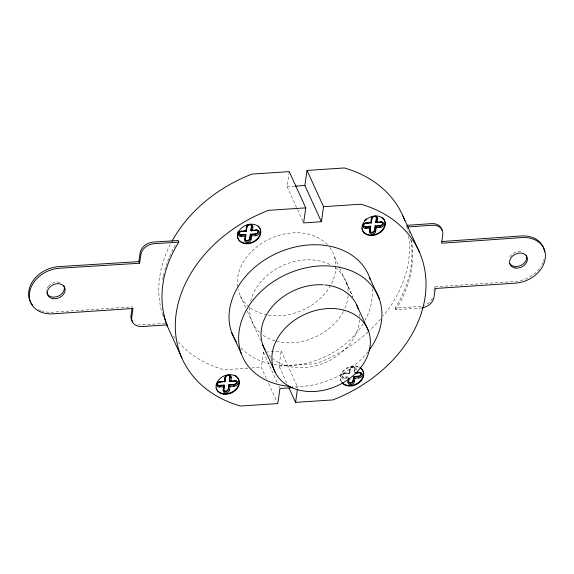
<?xml version="1.0" encoding="UTF-8"?>
<svg xmlns="http://www.w3.org/2000/svg" width="574" height="574" viewBox="0 0 574 574"><rect width="100%" height="100%" fill="white"/><g stroke="black" fill="none" stroke-linecap="round" stroke-linejoin="round"><path stroke-width="0.43" stroke-dasharray="2.87 2.15" d="M266.401 378.589L261.256 367.317L263.409 352.264L281.195 351.08L297.712 387.328L295.933 387.45M302.878 221.306L287.093 186.672L289.246 171.619M286.749 383.052L279.036 366.133L281.195 351.08M356.138 369.505L354.754 368.458A2.432 1.866 -24.5 0 0 352.737 366.499A2.432 1.866 -24.5 0 0 350.118 368.766L349.781 373.574L349.243 373.236L349.717 369.929A3.358 2.583 -24.5 0 1 353.34 366.829A3.358 2.583 -24.5 0 1 356.138 369.505L355.665 372.813M349.243 373.236L344.407 373.602A3.358 2.583 -24.5 0 0 341.415 376.444A3.358 2.583 -24.5 0 0 343.639 378.948L344.45 378.589L344.271 377.649A2.432 1.866 -24.5 0 1 342.061 375.848A2.432 1.866 -24.5 0 1 344.831 373.717L349.781 373.387L350.118 368.766M354.754 368.458L354.416 373.078L355.005 368.996A2.432 1.866 -24.5 0 0 352.981 367.044A2.432 1.866 -24.5 0 0 350.362 369.304L349.717 369.929M433.879 291.24L434.511 286.849L514.62 281.54A27.76 21.324 -24.5 0 0 540.069 267.671M345.139 373.76L344.587 373.179A2.432 1.866 -24.5 0 0 341.81 375.303A2.432 1.866 -24.5 0 0 344.02 377.104L344.271 377.649L349.214 377.319L348.97 376.781L344.02 377.104M287.093 186.672L294.204 186.198M165.348 323.327L141.383 324.913A12.398 9.521 -24.5 0 1 138.37 324.769M410.747 239.186A130.033 99.905 -24.5 0 1 395.142 308.102L419.996 306.451A12.398 9.521 -24.5 0 0 423.103 305.899M395.142 308.102L395.881 309.723L420.735 308.073A12.398 9.521 -24.5 0 0 422.292 307.886M247.939 368.199L223.953 369.785A130.033 99.905 -24.5 0 1 178.083 341.767M251.491 367.963L261.256 367.317M279.036 366.133L316.339 363.665A130.033 99.905 -24.5 0 0 368.824 331.198M344.587 373.179L349.53 372.849M344.45 378.589L348.468 378.675M434.511 286.849L435.25 288.478M346.237 282.128L352.895 296.736M334.577 257.08L339.385 267.635M339.758 268.445L352.701 296.844M240.255 295.761L246.913 310.369M247.286 311.18L260.596 340.396M263.409 352.264L277.364 382.872M278.828 386.094L279.567 387.701M268.603 383.425L277.041 401.951M132.989 308.503L132.25 306.882L52.134 312.191A27.76 21.324 -24.5 0 1 41.558 310.943M46.523 291.492A9.292 7.139 -24.5 0 1 46.58 290.193M47.161 288.227A9.292 7.139 -24.5 0 1 47.864 286.957M48.309 286.347A9.292 7.139 -24.5 0 1 60.844 282.788M408.846 230.935A130.033 99.905 -24.5 0 1 409.506 233.381M162.672 279.28A130.033 99.905 -24.5 0 1 163.145 276.819M163.317 276.001A130.033 99.905 -24.5 0 1 163.884 273.54M164.738 270.261A130.033 99.905 -24.5 0 1 167.084 262.899M167.687 261.27A130.033 99.905 -24.5 0 1 176.29 243.412M40.826 310.692A27.76 21.324 -24.5 0 1 38.379 309.623M509.762 256.951A9.292 7.139 -24.5 0 1 522.484 251.9M543.965 259.498A27.76 21.324 -24.5 0 1 543.449 261.206M543.14 262.045A27.76 21.324 -24.5 0 1 540.536 266.996M432.48 298.243A12.398 9.521 -24.5 0 1 424.631 305.375M411.336 239.968A130.033 99.905 -24.5 0 1 395.881 309.723M341.171 381.279A12.076 9.277 -24.5 0 1 344.701 369.347A12.076 9.277 -24.5 0 1 358.872 366.872M341.422 381.825A12.076 9.277 -24.5 0 1 344.945 369.893A12.076 9.277 -24.5 0 1 359.116 367.41M372.096 288.751A74.304 57.084 -24.5 0 1 365.236 320.019M363.069 323.815A74.304 57.084 -24.5 0 1 273.073 364.361M269.644 363.658A74.304 57.084 -24.5 0 1 241.109 347.944M367.912 351.805A74.304 57.084 -24.5 0 1 292.166 386.524M359.274 313.942A51.086 39.247 -24.5 0 1 359.496 316.489M359.475 319.919A51.086 39.247 -24.5 0 1 325.207 362.531A51.086 39.247 -24.5 0 1 271.43 357.71M270.799 357.128A51.086 39.247 -24.5 0 1 267.398 353.383M329.749 247.473A51.086 39.247 -24.5 0 1 335.855 265.41M335.862 266.264A51.086 39.247 -24.5 0 1 330.947 284.625M330.531 285.4A51.086 39.247 -24.5 0 1 267.793 315.04M266.91 314.875A51.086 39.247 -24.5 0 1 249.769 307.434M249.087 306.896A51.086 39.247 -24.5 0 1 238.11 289.461M237.665 286.986A51.086 39.247 -24.5 0 1 269.708 238.863A51.086 39.247 -24.5 0 1 327.582 244.883M406.701 226.673A130.033 99.905 -24.5 0 1 407.913 231.81M408.666 236.179A130.033 99.905 -24.5 0 1 383.253 315.851M380.469 319.173A130.033 99.905 -24.5 0 1 369.477 330.595M175.249 338.337A130.033 99.905 -24.5 0 1 173.147 335.51M162.858 315.284A130.033 99.905 -24.5 0 1 170.342 244.33M335.123 267.706A51.086 39.247 -24.5 0 1 348.145 294.778M348.095 295.603A51.086 39.247 -24.5 0 1 343.625 311.008M343.245 311.732A51.086 39.247 -24.5 0 1 275.671 341.085M274.896 340.863A51.086 39.247 -24.5 0 1 262.081 334.47M259.57 332.353A51.086 39.247 -24.5 0 1 249.841 306.236M250.673 301.235A51.086 39.247 -24.5 0 1 330.072 264.614"/><path stroke-width="0.86" d="M365.559 226.515L370.503 226.192L370.718 227.168L370 228.079L365.975 228.352L365.559 226.515A2.432 1.866 -24.5 0 1 363.5 225.654A2.432 1.866 -24.5 0 1 363.959 223.523M375.145 225.883L376.422 227.656L380.139 227.412L380.139 226.536L379.78 225.575L375.145 225.883L374.564 229.966L375.798 231.645A3.358 2.583 -24.5 0 1 372.325 234.063A3.358 2.583 -24.5 0 1 369.484 232.061L370 228.079M230.052 386.517L234.077 386.252L233.726 384.415L228.775 384.745L228.201 388.77L229.586 389.775L230.052 386.517L228.775 384.745M251.584 235.928L255.617 235.663L255.258 233.826L250.314 234.156L249.726 238.239L250.257 239.057L251.111 239.236L251.584 235.928L250.314 234.156M354.883 378.244L358.607 378.001L358.248 376.164L353.613 376.472L353.032 380.497L354.423 381.502L354.883 378.244L353.613 376.472M131.998 308.633L130.994 315.657A12.398 9.521 -24.5 0 0 132.838 321.921M229.586 389.775A3.358 2.583 -24.5 0 1 225.962 392.874A3.358 2.583 -24.5 0 1 223.164 390.198L223.63 386.941L224.348 386.029L224.133 385.054L219.498 385.355A2.432 1.866 -24.5 0 1 217.345 384.279A2.432 1.866 -24.5 0 1 218.357 381.975M225.632 376.056A2.432 1.866 -24.5 0 0 225.281 377.039L224.951 381.846L224.405 381.509L224.879 378.201A3.358 2.583 -24.5 0 1 228.502 375.102A3.358 2.583 -24.5 0 1 231.3 377.778L230.827 381.086L229.887 381.516L229.342 380.813L229.923 376.731A2.432 1.866 -24.5 0 0 229.22 375.066M251.111 239.236A3.358 2.583 -24.5 0 1 247.487 242.336A3.358 2.583 -24.5 0 1 244.696 239.659L245.163 236.352L245.887 235.44L245.672 234.457L241.03 234.766A2.432 1.866 -24.5 0 1 238.978 233.905A2.432 1.866 -24.5 0 1 239.437 231.774M246.913 226.005A2.432 1.866 -24.5 0 0 246.806 226.5L246.483 231.257L245.945 230.92L246.411 227.67A3.358 2.583 -24.5 0 1 250.034 224.563A3.358 2.583 -24.5 0 1 252.825 227.239L252.366 230.497L251.426 230.927L250.874 230.224L251.448 226.192A2.432 1.866 -24.5 0 0 248.549 224.434M229.923 376.731L229.586 381.351L235.11 381.014A2.432 1.866 -24.5 0 1 236.739 382.829A2.432 1.866 -24.5 0 1 234.558 384.889L229.026 385.283L228.445 389.316A2.432 1.866 -24.5 0 1 225.826 391.576A2.432 1.866 -24.5 0 1 223.803 389.624L224.133 385.054M225.281 377.039L224.943 381.66L220.308 381.968A2.432 1.866 -24.5 0 0 217.532 384.099A2.432 1.866 -24.5 0 0 219.742 385.9L219.921 386.84L219.117 387.199A3.358 2.583 -24.5 0 1 216.893 384.702A3.358 2.583 -24.5 0 1 219.878 381.854L224.405 381.509M251.448 226.192L251.118 230.762L256.65 230.425A2.432 1.866 -24.5 0 1 258.278 232.233A2.432 1.866 -24.5 0 1 256.09 234.3L250.587 234.752L249.977 238.777A2.432 1.866 -24.5 0 1 247.351 241.044A2.432 1.866 -24.5 0 1 245.335 239.085L245.672 234.457M245.945 230.92L241.417 231.265A3.358 2.583 -24.5 0 0 238.425 234.106A3.358 2.583 -24.5 0 0 240.649 236.61L241.46 236.251L241.281 235.311A2.432 1.866 -24.5 0 1 239.071 233.51A2.432 1.866 -24.5 0 1 241.841 231.379L246.476 231.071L246.806 226.5M171.956 241.281A130.033 99.905 -24.5 0 1 251.943 174.087L289.246 171.619L305.763 207.867L303.61 222.92L321.39 221.736L304.873 185.488L307.025 170.435L344.321 167.967A130.033 99.905 -24.5 0 1 404.849 220.811M307.025 170.435L323.542 206.683L360.845 204.215A130.033 99.905 -24.5 0 1 425.119 296.873A130.033 99.905 -24.5 0 1 332.855 399.913L295.56 402.381L297.461 389.1M321.39 221.736L323.542 206.683M354.423 381.502A3.358 2.583 -24.5 0 1 350.8 384.602A3.358 2.583 -24.5 0 1 348.002 381.925L348.468 378.675M370.503 226.192L370.165 230.813A2.432 1.866 -24.5 0 0 372.189 232.771A2.432 1.866 -24.5 0 0 374.808 230.504L375.389 226.421L380.031 226.113A2.432 1.866 -24.5 0 0 382.801 223.982A2.432 1.866 -24.5 0 0 380.591 222.188L375.984 222.54L376.566 217.969A2.432 1.866 -24.5 0 0 374.513 216.506A2.432 1.866 -24.5 0 0 371.995 218.271L371.321 222.985L370.775 222.647L371.242 219.397A3.358 2.583 -24.5 0 1 374.865 216.298A3.358 2.583 -24.5 0 1 377.663 218.967L377.197 222.224L375.984 222.54L376.286 217.919A2.432 1.866 -24.5 0 0 375.109 216.046M355.206 373.057L359.64 372.763A2.432 1.866 -24.5 0 1 361.268 374.571A2.432 1.866 -24.5 0 1 359.08 376.637L353.857 377.01L353.283 381.043A2.432 1.866 -24.5 0 1 350.657 383.303A2.432 1.866 -24.5 0 1 348.64 381.351L348.741 378.388M371.988 217.245A2.432 1.866 -24.5 0 0 371.643 218.228L371.335 222.848L365.774 223.193A2.432 1.866 -24.5 0 0 363.579 225.503A2.432 1.866 -24.5 0 0 365.803 227.06M348.985 378.933L348.64 381.351L348.002 381.925M139.582 263.236L138.843 261.608L140.142 252.833A12.398 9.521 -24.5 0 1 153.452 242.049L178.048 240.513L178.787 242.135A130.033 99.905 -24.5 0 0 166.977 324.891L142.122 326.541A12.398 9.521 -24.5 0 1 131.733 317.279L132.989 308.503L52.873 313.813A27.76 21.324 -24.5 0 1 29.575 292.74A27.76 21.324 -24.5 0 1 59.517 268.237L139.582 263.236L140.881 254.461A12.398 9.521 -24.5 0 1 154.191 243.67L178.787 242.135M375.568 230.949L376.422 227.656M252.366 230.497L256.391 230.224L250.874 230.224M230.827 381.086L234.766 381.15L234.285 380.483A2.432 1.866 -24.5 0 1 236.495 382.284A2.432 1.866 -24.5 0 1 233.726 384.415M355.263 373.078L359.381 372.562L359.152 372.921L358.807 372.232L355.715 372.44M370.775 222.647L366.47 223.279L366.119 222.583L368.594 222.425M380.139 227.412A3.358 2.583 -24.5 0 0 383.934 224.47A3.358 2.583 -24.5 0 0 380.914 221.973L380.734 222.36L380.347 221.643M242.149 231.422L241.597 230.841M220.617 382.011L220.057 381.43A2.432 1.866 -24.5 0 0 218.888 381.681M369.864 231.329L370.754 226.73L365.975 227.821M246.411 227.67L247.057 227.039A2.432 1.866 -24.5 0 1 249.676 224.778A2.432 1.866 -24.5 0 1 251.699 226.737L252.825 227.239M224.879 378.201L225.525 377.577A2.432 1.866 -24.5 0 1 228.151 375.317A2.432 1.866 -24.5 0 1 230.167 377.269L231.3 377.778M371.242 219.397L371.916 218.981L371.643 218.228M244.696 239.659L245.335 239.085L245.916 235.003L241.281 235.311L241.03 234.766M223.164 390.198L223.803 389.624L224.384 385.592L219.742 385.9L219.498 385.355M441.75 241.532L521.013 235.979A27.76 21.324 -24.5 0 1 544.561 251.929M295.093 186.141L304.873 185.488M305.763 207.867L268.46 210.335A130.033 99.905 -24.5 0 0 176.204 313.368A130.033 99.905 -24.5 0 0 240.477 406.033L277.78 403.565L279.933 388.505L292.374 387.687M244.689 230.633L246.232 230.533M375.705 221.951L377.254 221.851M377.197 222.224L380.914 221.973M229.342 380.813L230.985 380.706M138.843 261.608L58.77 266.616A27.76 21.324 -24.5 0 0 28.836 291.118A27.76 21.324 -24.5 0 0 32.453 304.952M241.46 236.251L245.163 236.352M219.921 386.84L223.63 386.941M377.663 218.967L376.286 217.919M402.905 215.939L419.429 252.187M369.663 277.73L379.278 298.824M356.59 304.851L368.429 330.818A51.086 39.247 -24.5 0 1 309.357 391.511A51.086 39.247 -24.5 0 1 285.594 327.747A51.086 39.247 -24.5 0 1 368.429 330.818M288.952 387.888L295.56 402.381M262.505 344.543L275.082 372.139M231.659 332.518L241.274 353.62M166.23 323.27L166.977 324.891M166.108 323.427L181.893 358.061M63.707 285.328A9.292 7.139 -24.5 0 1 58.247 296.177A9.292 7.139 -24.5 0 1 46.745 292.733M165.943 322.48A130.033 99.905 -24.5 0 1 163.719 315.226M526.258 255.251A9.292 7.139 -24.5 0 1 520.898 265.375A9.292 7.139 -24.5 0 1 509.511 263.244M422.292 307.886A12.398 9.521 -24.5 0 0 433.994 297.246L435.25 288.478L515.359 283.169A27.76 21.324 -24.5 0 0 545.192 258.573A27.76 21.324 -24.5 0 0 521.759 237.607L441.6 243.218L442.805 234.45A12.398 9.521 -24.5 0 0 432.358 225.238L407.734 226.967L406.995 225.338L431.619 223.616A12.398 9.521 -24.5 0 1 442.023 230.26M365.975 228.352A3.358 2.583 -24.5 0 1 362.955 225.855A3.358 2.583 -24.5 0 1 366.75 222.913M374.564 229.966A2.432 1.866 -24.5 0 1 371.938 232.226A2.432 1.866 -24.5 0 1 369.921 230.274M381.459 221.743A2.432 1.866 -24.5 0 1 382.413 223.939A2.432 1.866 -24.5 0 1 379.78 225.575M382.571 217.733A12.076 9.277 -24.5 0 1 377.972 233.281A12.076 9.277 -24.5 0 1 361.885 228.466M364.576 220.394A12.076 9.277 -24.5 0 1 366.226 218.816M359.381 372.562A3.358 2.583 -24.5 0 1 362.402 375.059A3.358 2.583 -24.5 0 1 358.607 378.001M361.039 368.264A12.076 9.277 -24.5 0 1 359.066 382.105A12.076 9.277 -24.5 0 1 342.721 383.188M234.859 380.813A3.358 2.583 -24.5 0 1 237.88 383.31A3.358 2.583 -24.5 0 1 234.077 386.252M234.414 375.116A12.076 9.277 -24.5 0 1 233.776 390.98A12.076 9.277 -24.5 0 1 216.082 388.038M256.391 230.224A3.358 2.583 -24.5 0 1 259.412 232.721A3.358 2.583 -24.5 0 1 255.617 235.663M247.157 225.517A2.432 1.866 -24.5 0 1 248.004 224.707M258.106 225.977A12.076 9.277 -24.5 0 1 250.587 242.694A12.076 9.277 -24.5 0 1 238.145 231.645M359.389 372.225A2.432 1.866 -24.5 0 1 360.967 374.284A2.432 1.866 -24.5 0 1 358.248 376.164M353.032 380.497A2.432 1.866 -24.5 0 1 350.413 382.765A2.432 1.866 -24.5 0 1 348.396 380.806M228.201 388.77A2.432 1.866 -24.5 0 1 225.575 391.038A2.432 1.866 -24.5 0 1 223.559 389.079M255.817 229.894A2.432 1.866 -24.5 0 1 258.027 231.695A2.432 1.866 -24.5 0 1 255.258 233.826M249.726 238.239A2.432 1.866 -24.5 0 1 247.107 240.499A2.432 1.866 -24.5 0 1 245.084 238.547M359.898 367.812A12.076 9.277 -24.5 0 1 359.31 382.643A12.076 9.277 -24.5 0 1 341.86 382.506M290.466 386.424A74.304 57.084 -24.5 0 1 244.029 314.703A74.304 57.084 -24.5 0 1 344.68 268.567A74.304 57.084 -24.5 0 1 368.939 350.449M236.266 341.781A74.304 57.084 -24.5 0 1 276.245 253.521A74.304 57.084 -24.5 0 1 370.208 279.359M265.073 349.903A51.086 39.247 -24.5 0 1 273.095 305.705A51.086 39.247 -24.5 0 1 323.32 284.797M325.02 284.926A51.086 39.247 -24.5 0 1 358.248 309.02M167.644 326.541A130.033 99.905 -24.5 0 1 166.855 324.977M52.865 298.652A9.292 7.139 -24.5 0 0 65.07 288.708A9.292 7.139 -24.5 0 0 50.684 286.318A9.292 7.139 -24.5 0 0 52.865 298.652M515.143 268.015A9.292 7.139 -24.5 0 0 527.355 258.078A9.292 7.139 -24.5 0 0 512.962 255.688A9.292 7.139 -24.5 0 0 515.143 268.015M244.854 243.627A12.076 9.277 -24.5 0 0 260.718 230.705A12.076 9.277 -24.5 0 0 242.013 227.598A12.076 9.277 -24.5 0 0 244.854 243.627M369.312 235.383A12.076 9.277 -24.5 0 0 385.183 222.461A12.076 9.277 -24.5 0 0 366.47 219.354A12.076 9.277 -24.5 0 0 369.312 235.383M223.322 394.166A12.076 9.277 -24.5 0 0 239.193 381.244A12.076 9.277 -24.5 0 0 220.488 378.137A12.076 9.277 -24.5 0 0 223.322 394.166"/></g></svg>
